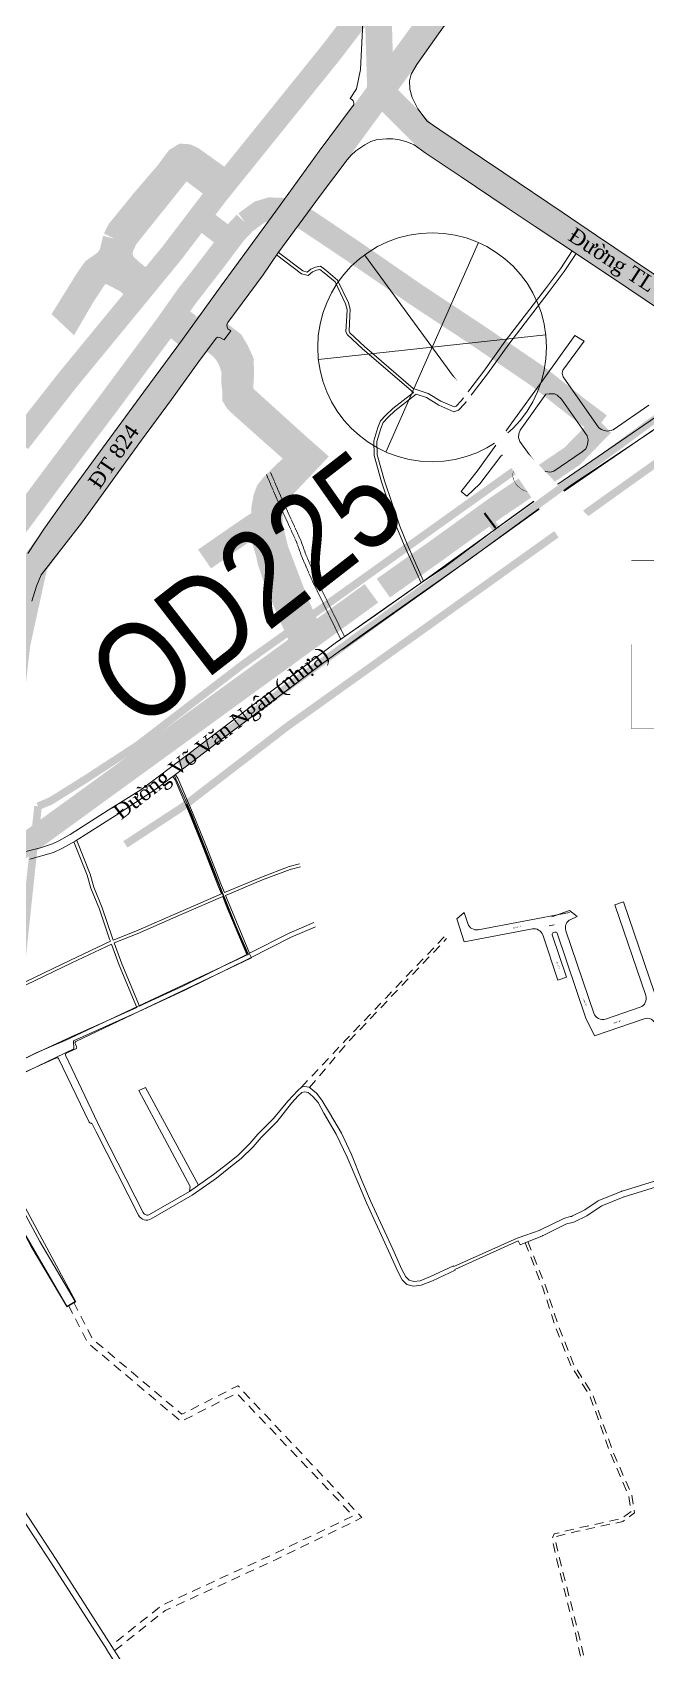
# Model space of a CAD drawing. Header units: metres. Extents: x 556238 to 587446, y 1177111 to 1219372.
# Drawn here: x 576922 to 577325, y 1196031 to 1197093 of the extents above; entities that cross this region are included whole.
import ezdxf
from ezdxf.enums import TextEntityAlignment as Align

# ---------------------------------------------------------------- set-up
doc = ezdxf.new("R2010")
doc.units = ezdxf.units.M
doc.header["$MEASUREMENT"] = 0
doc.set_wipeout_variables(frame=1)
for name, pattern in [('ACAD_ISO03W100', [30, 12, -18]), ('CONTINOUS', [0]), ('DASHED2', [0.375, 0.25, -0.125]), ('HIDDEN2', [4.7625, 3.175, -1.5875]), ('Xr_GT Ben Luc$0$ACAD_ISO05W100', [33, 24, -3, 0, -3, 0, -3]), ('Xr_Nen GT$0$DASHED', [0.75, 0.5, -0.25]), ('Xr_Nen GT$0$MON', [10, 6, -4])]:
    doc.linetypes.add(name, pattern=pattern)
for name, color, linetype, lineweight in [('CNTV- GHI CHU', 7, 'Continuous', 13), ('PHL_GHI CHU', 5, 'CONTINOUS', 40), ('PHL_VUNG CAP NUOC', 4, 'Xr_GT Ben Luc$0$ACAD_ISO05W100', 40), ('Pipe _Existing_PHL', 4, 'HIDDEN2', 30), ('Pipe Existing', 1, 'ACAD_ISO03W100', 60), ('Pipe Existing_DTDH', 4, 'ACAD_ISO03W100', 40), ('Pipe_Phase 1', 1, 'ACAD_ISO03W100', 60), ('PMV_TEXT', 3, 'CONTINOUS', 25), ('textsl', 250, 'Continuous', 20), ('Xr_Nen GT$0$DUONG BT-NEN BT', 38, 'Continuous', 0), ('Xr_Nen GT$0$DUONG NHUA', 38, 'Continuous', 0), ('Xr_Nen GT$0$DUONG_DA', 38, 'Xr_Nen GT$0$MON', 0), ('ống GĐ 1', 5, 'Continuous', 9)]:
    doc.layers.add(name, color=color, linetype=linetype, lineweight=lineweight)
for name, color, linetype in [('Diameter_Text', 2, 'Continuous'), ('DUONG GIAO THONG', 7, 'Continuous'), ('Unknown_Line_Type', 7, 'Continuous'), ('van nhua 63', 8, 'Continuous')]:
    doc.layers.add(name, color=color, linetype=linetype)
doc.styles.get("Standard").update_dxf_attribs({"font": 'arial.ttf'})
doc.styles.add('UTM', font='')
doc.styles.add('Xr_Nen GT$0$ROMANC', font='romanc.shx')
doc.styles.add('Xr_Nen GT$0$ROMANS', font='romans.shx')
doc.styles.get('UTM').set_extended_font_data('UTM Swiss Condensed')

# ---------------------------------------------------------------- blocks, each defined once
blk = doc.blocks.new('JUNTION BASE')
at = {"layer": 'ống GĐ 1'}
blk.add_ellipse((-4.34, -3.36), major_axis=(-3, 0), ratio=0.775222, dxfattribs=at)
at = {"layer": 'textsl'}
blk.add_attdef('JUNTION', text='', height=1.5, dxfattribs=at).set_placement((-4.08, -3.46), align=Align.MIDDLE)
blk.add_wipeout([(-3.64, -1.1), (-3.54, -1.12), (-3.45, -1.14), (-3.33, -1.18), (-3.22, -1.21), (-3.12, -1.24), (-3.02, -1.28), (-2.9, -1.32), (-2.8, -1.37), (-2.68, -1.43), (-2.56, -1.49), (-2.48, -1.54), (-2.35, -1.63), (-2.27, -1.68), (-2.2, -1.74), (-2.13, -1.8), (-2.05, -1.87), (-1.98, -1.93), (-1.91, -2.01), (-1.84, -2.08), (-1.79, -2.15), (-1.74, -2.21), (-1.71, -2.26), (-1.68, -2.3), (-1.65, -2.34), (-1.61, -2.41), (-1.57, -2.48), (-1.53, -2.55), (-1.49, -2.64), (-1.45, -2.75), (-1.43, -2.81), (-1.4, -2.93), (-1.37, -3.03), (-1.36, -3.13), (-1.35, -3.22), (-1.34, -3.31), (-1.34, -3.41), (-1.35, -3.53), (-1.37, -3.69), (-1.4, -3.82), (-1.43, -3.92), (-1.46, -3.99), (-1.5, -4.1), (-1.57, -4.25), (-1.6, -4.31), (-1.65, -4.38), (-1.68, -4.44), (-1.71, -4.47), (-1.74, -4.52), (-1.77, -4.56), (-1.8, -4.6), (-1.83, -4.63), (-1.85, -4.66), (-1.89, -4.7), (-1.93, -4.74), (-2, -4.81), (-2.08, -4.89), (-2.14, -4.94), (-2.19, -4.99), (-2.26, -5.04), (-2.31, -5.08), (-2.37, -5.11), (-2.42, -5.15), (-2.45, -5.17), (-2.49, -5.19), (-2.52, -5.21), (-2.6, -5.26), (-2.65, -5.28), (-2.7, -5.31), (-2.75, -5.34), (-2.83, -5.37), (-2.91, -5.41), (-3.02, -5.45), (-3.09, -5.48), (-3.17, -5.51), (-3.26, -5.53), (-3.32, -5.55), (-3.38, -5.57), (-3.47, -5.59), (-3.55, -5.61), (-3.61, -5.62), (-3.68, -5.63), (-3.73, -5.64), (-3.81, -5.65), (-3.86, -5.66), (-3.92, -5.67), (-3.99, -5.67), (-4.07, -5.68), (-4.19, -5.69), (-4.27, -5.69), (-4.38, -5.69), (-4.43, -5.69), (-4.48, -5.69), (-4.58, -5.68), (-4.7, -5.67), (-4.81, -5.66), (-4.94, -5.64), (-5, -5.63), (-5.12, -5.61), (-5.22, -5.59), (-5.33, -5.56), (-5.42, -5.53), (-5.61, -5.47), (-5.7, -5.44), (-5.79, -5.4), (-5.88, -5.36), (-5.94, -5.33), (-6.02, -5.29), (-6.12, -5.24), (-6.23, -5.17), (-6.3, -5.12), (-6.44, -5.03), (-6.5, -4.98), (-6.56, -4.93), (-6.63, -4.87), (-6.68, -4.82), (-6.73, -4.78), (-6.78, -4.73), (-6.82, -4.67), (-6.87, -4.62), (-6.92, -4.56), (-6.97, -4.49), (-7.02, -4.42), (-7.06, -4.36), (-7.14, -4.21), (-7.17, -4.15), (-7.21, -4.06), (-7.23, -3.99), (-7.26, -3.91), (-7.28, -3.83), (-7.31, -3.72), (-7.34, -3.52), (-7.34, -3.44), (-7.34, -3.36), (-7.34, -3.29), (-7.34, -3.21), (-7.32, -3.09), (-7.29, -2.93), (-7.26, -2.83), (-7.23, -2.73), (-7.19, -2.63), (-7.14, -2.53), (-7.08, -2.41), (-7.02, -2.32), (-6.92, -2.18), (-6.87, -2.11), (-6.8, -2.03), (-6.72, -1.94), (-6.64, -1.87), (-6.54, -1.78), (-6.45, -1.71), (-6.34, -1.63), (-6.24, -1.56), (-6.17, -1.52), (-5.99, -1.42), (-5.82, -1.34), (-5.69, -1.29), (-5.6, -1.25), (-5.48, -1.21), (-5.36, -1.17), (-5.27, -1.15), (-5.16, -1.13), (-4.99, -1.09), (-4.86, -1.07), (-4.75, -1.06), (-4.65, -1.05), (-4.55, -1.04), (-4.42, -1.04), (-4.34, -1.04), (-4.17, -1.04), (-4.04, -1.05), (-3.94, -1.06), (-3.84, -1.07), (-3.71, -1.09)])
blk = doc.blocks.new('GT CHINH')
at = {"layer": 'DUONG GIAO THONG', "color": 9, "ltscale": 5, "const_width": 17.5}
for points in [[(14272.4, -3845.1), (13773.4, -3509.4), (13587, -3383.3), (13238.4, -3149.8), (12809.5, -2861.5), (12472.4, -2635), (12056.7, -2354.7), (11788.5, -2174.3), (11758.5, -2144.4), (11756.8, -2087.5)], [(11993.3, -1823.8), (11785.2, -2107.9), (11612.3, -2343.9), (11553.4, -2424.6), (11531.6, -2454.2), (11520.1, -2506.7), (11503.7, -2653.6), (11491, -2759.3), (11483.7, -2793.5), (11467, -2828.6), (11428.4, -2870.9), (11374.5, -2922), (11244.1, -3043.7), (10967.6, -3310.5), (10842.8, -3429.2), (10746.8, -3520.8)]]:
    blk.add_lwpolyline(points, dxfattribs=at)
blk = doc.blocks.new('DTDH_EXISTING_PIPE')
at = {"layer": 'Pipe Existing_DTDH', "color": 3, "linetype": 'DASHED2', "ltscale": 200, "const_width": 15, "elevation": 0.8, "flags": 128}
for points in [[(-725.5, -3029.5), (-650.4, -2936.4), (-583, -2848.7), (-576.3, -2839), (-575.6, -2831.5), (-576.4, -2825.1), (-578.6, -2820.2), (-582.9, -2814.4), (-620.5, -2778), (-638.3, -2760.7), (-648.6, -2751.1), (-652.3, -2751.7), (-658.3, -2752.1), (-663.7, -2751.3), (-673.1, -2747.2), (-680.8, -2736.4), (-683.9, -2728.2), (-685.1, -2714.2), (-686.7, -2687), (-687.4, -2673.1)], [(-792.4, -3058.2), (-789.6, -3052.6), (-773.3, -3032.6), (-758.1, -3014.9), (-751.3, -3005.8), (-747.7, -3003.6), (-744.5, -3003.8), (-740.9, -3005.5), (-719.6, -3020.7)], [(-770.9, -3087.3), (-781.2, -3079), (-785.6, -3074.8), (-787.3, -3071.9), (-788, -3068.1), (-787.2, -3063.7), (-784.3, -3057.8), (-751.1, -3016.4), (-747.7, -3012.6), (-746.3, -3012.1), (-744.7, -3012.1), (-743, -3012.8), (-724.3, -3026.9)], [(-854.8, -3191.4), (-822.9, -3150.8), (-754.6, -3067.7), (-725.5, -3029.5)], [(-474, -3180), (-489.6, -3168.3), (-514.8, -3148.4), (-553.3, -3122.2), (-594.4, -3095), (-637.2, -3065.5), (-665.9, -3046.3), (-676.9, -3039.2), (-690.2, -3038.7), (-697.1, -3040.8), (-706.6, -3047.7)], [(-706.6, -3047.7), (-713.2, -3054.7), (-727.6, -3073.8), (-744.7, -3095.8), (-758.7, -3115.6), (-796, -3165.9), (-829.5, -3210.3), (-869.9, -3264.6), (-891, -3292.9), (-904.6, -3308.5), (-911.5, -3316.9), (-919.3, -3332.1)], [(-716.6, -3059.2), (-736.5, -3044)], [(-775.6, -3093.5), (-784.7, -3086.3), (-790.1, -3083.4), (-795.8, -3080.6), (-800.3, -3080.5), (-804.1, -3083.1), (-812.4, -3095.7), (-820.5, -3109.6), (-823.9, -3106.4), (-810.3, -3084.5), (-805.9, -3078.3), (-798.3, -3073), (-795, -3068.9), (-792.4, -3058.2)], [(-668.2, -3325.4), (-677.5, -3304.2), (-687.3, -3280.7), (-691, -3269.8), (-692.2, -3264.1), (-695.1, -3254.3), (-695.5, -3245.4), (-694.9, -3234), (-693.7, -3227.9), (-692.1, -3223.6), (-689, -3219.6), (-678, -3208.8), (-670.8, -3202.2), (-707.9, -3169.2), (-710.7, -3166.6), (-712.5, -3164.8), (-713.2, -3163.8), (-714, -3162.4), (-714.1, -3157.6), (-714.8, -3151.4), (-714.5, -3145), (-716.5, -3138.8), (-718.7, -3134.4), (-721.9, -3130.4), (-728.3, -3125.2), (-731, -3123.9), (-733.1, -3124), (-735.2, -3125.7), (-737.2, -3127.3), (-738.1, -3128), (-753, -3115.6)], [(-661.6, -3321), (-672.1, -3297.6), (-685.5, -3262.4), (-688.6, -3250.2), (-689.4, -3245.7), (-689.5, -3236.7), (-688.2, -3230.7), (-685.9, -3225.1), (-679.5, -3219.4), (-662.5, -3201.4), (-673.6, -3191.6), (-705.5, -3162.7), (-707.6, -3160.4), (-708.5, -3158.5), (-708.8, -3156), (-708.2, -3146.9), (-708.5, -3138.3), (-711.4, -3131.9), (-714.9, -3126), (-728.5, -3115.5), (-731.4, -3115.1), (-733.7, -3115.3), (-736.2, -3116.7), (-738.4, -3118.5), (-748.2, -3111.1)], [(-616, -3287.2), (-581.9, -3263.1), (-542.1, -3234.4), (-492.3, -3200.8), (-472, -3180)], [(-733.2, -3268.1), (-712.8, -3254), (-702.9, -3247.2), (-695.4, -3242.4)], [(-1024.5, -3710.2), (-979.5, -3658.2), (-969.1, -3619.9), (-956.9, -3497.3), (-939.5, -3496.6), (-908.8, -3490.7), (-853.8, -3457.6), (-623.8, -3290.6)]]:
    blk.add_lwpolyline(points, dxfattribs=at)
blk = doc.blocks.new('DONG HO')
at = {"lineweight": 0, "ltscale": 5}
for points in [[(-37.5, -65), (37.5, 65)], [(37.5, -65), (-37.5, 65)], [(-75, 0), (75, 0)]]:
    blk.add_lwpolyline(points, dxfattribs=at)
blk.add_circle((0, 0), 75, dxfattribs=at)

msp = doc.modelspace()

# ---------------------------------------------------------------- linework, layer by layer
at = {"layer": 'PHL_VUNG CAP NUOC', "color": 13, "ltscale": 5, "const_width": 10}
msp.add_lwpolyline([(577148.41046, 1197110.98471), (577150.04058, 1197054.11173), (577003.85625, 1196854.62176), (576944.98573, 1196773.87146), (576923.14249, 1196744.27959), (576911.6203, 1196691.73273), (576895.25333, 1196544.86878), (576882.55495, 1196439.20146), (576875.23479, 1196404.93768), (576858.51987, 1196369.85517), (576819.92291, 1196327.59862), (576766.08347, 1196276.52471), (576635.62702, 1196154.77168), (576359.19865, 1195887.95398), (576234.36192, 1195769.30146), (576138.39289, 1195677.66716)], dxfattribs=at)
at = {"layer": 'Pipe_Phase 1'}
msp.add_lwpolyline([(577218.20441, 1196777.59912), (577227.7328, 1196764.71446)], dxfattribs=at)
at = {"layer": 'Xr_Nen GT$0$DUONG BT-NEN BT', "flags": 128}
for points in [[(577081.93498, 1196946.89338), (577098.1211, 1196934.5266), (577102.54533, 1196933.41289), (577105.39538, 1196935.78615), (577108.06608, 1196936.96036), (577110.2073, 1196937.30144), (577113.03617, 1196935.19863), (577120.24581, 1196929.16364), (577127.15678, 1196914.73343), (577128.14126, 1196911.15608), (577127.91651, 1196906.96449), (577127.3601, 1196896.67103), (577128.14082, 1196894.62317), (577138.13406, 1196885.30529), (577171.58365, 1196856.62364), (577158.13442, 1196846.33589), (577153.54391, 1196841.9465), (577149.99595, 1196838.06371), (577148.35573, 1196833.80231), (577145.60281, 1196824.98428), (577145.84451, 1196815.48247), (577150.64776, 1196798.24207), (577160.77518, 1196768.35883), (577165.59693, 1196756.66775), (577176.56849, 1196732.01502)], [(577083.14921, 1196948.48261), (577099.00836, 1196936.36564), (577102.04717, 1196935.60069), (577104.33228, 1196937.50351), (577107.497, 1196938.89492), (577110.72447, 1196939.40903), (577114.27565, 1196936.76931), (577121.86222, 1196930.41879), (577129.03771, 1196915.43627), (577130.15579, 1196911.37347), (577129.91364, 1196906.8574), (577129.38009, 1196896.9869), (577129.84425, 1196895.76938), (577139.46753, 1196886.79646), (577171.51918, 1196859.31349), (577181.36289, 1196856.09739), (577189.53359, 1196851.11839), (577198.26214, 1196847.34912), (577199.57332, 1196847.74909), (577202.83612, 1196851.28647), (577217.68947, 1196870.81069), (577231.77697, 1196890.26141), (577258.20078, 1196924.73677), (577267.97298, 1196937.79219), (577275.67166, 1196949.46407)], [(577278.17596, 1196947.81226), (577270.42815, 1196936.0659), (577260.59224, 1196922.92536), (577234.18278, 1196888.46873), (577220.09844, 1196869.02237), (577205.13766, 1196849.35694), (577201.22685, 1196845.11702), (577198.08396, 1196844.1583), (577188.15164, 1196848.44739), (577180.09964, 1196853.35406), (577173.44392, 1196855.52859), (577159.43701, 1196844.81426), (577154.97485, 1196840.54759), (577151.72692, 1196836.99314), (577150.24553, 1196833.1444), (577147.61058, 1196824.70423), (577147.83757, 1196815.78078), (577152.55961, 1196798.83187), (577162.64868, 1196769.06181), (577167.43461, 1196757.45755), (577178.2852, 1196733.19948)], [(577013.92903, 1196605.14621), (577015.3027, 1196603.06362), (577024.86075, 1196580.82147), (577033.77547, 1196558.71077), (577043.90111, 1196532.91141), (577045.79246, 1196528.2915), (577018.60723, 1196516.4771), (576989.63398, 1196503.80597), (576974.79088, 1196497.93892), (576974.3041, 1196499.26079), (576967.65025, 1196519.00381), (576962.06446, 1196532.73471), (576959.60248, 1196541.09705), (576950.84758, 1196563.31291)], [(577096.95167, 1196547.90624), (577090.09723, 1196546.07978), (577071.91216, 1196539.21456), (577047.6446, 1196529.04622), (577045.75753, 1196533.65567), (577035.63384, 1196559.45006), (577026.7072, 1196581.59032), (577017.07007, 1196604.01651), (577015.59856, 1196606.24743)], [(576892.7807, 1196473.6542), (576914.00705, 1196470.67929), (576917.27126, 1196470.5607), (576946.72432, 1196484.8798), (576972.94797, 1196497.15578), (576972.41771, 1196498.59573), (576965.77457, 1196518.30697), (576960.17416, 1196532.07381), (576957.70909, 1196540.44663), (576949.08525, 1196562.26985)], [(577097.46663, 1196545.97367), (577090.70945, 1196544.17312), (577072.65204, 1196537.35611), (577048.40237, 1196527.19526), (577050.7434, 1196521.47693), (577064.15295, 1196489.47186), (577090.09745, 1196502.58167), (577106.2516, 1196509.42444)], [(576994.75335, 1196455.9141), (577020.41627, 1196467.77912), (577062.36126, 1196488.57263), (577048.89561, 1196520.71161), (577046.55038, 1196526.44017), (577019.4065, 1196514.64375), (576990.40252, 1196501.95918), (576975.4822, 1196496.06161), (576980.54535, 1196482.31239), (576992.0471, 1196454.66289), (576994.75335, 1196455.9141)], [(577107.42172, 1196506.66205), (577091.36043, 1196499.85861), (577064.34301, 1196486.20666), (577021.71222, 1196465.07317), (576991.06914, 1196450.90562), (576948.71048, 1196432.02279), (576949.06229, 1196426.72924), (576890.16936, 1196398.51219), (576888.46699, 1196375.57315), (576950.27192, 1196260.85882), (576944.60677, 1196257.58311), (576912.29642, 1196313.34868), (576882.17125, 1196373.70641), (576878.86089, 1196384.28096), (576877.01576, 1196386.61276), (576874.45334, 1196387.10079)], [(576882.47419, 1196408.61757), (576888.77362, 1196407.5423), (576947.26603, 1196434.66346), (576990.2327, 1196453.81733), (576978.68286, 1196481.58244), (576973.6416, 1196495.27219), (576947.58557, 1196483.07468), (576917.69713, 1196468.54391), (576913.83148, 1196468.68435), (576892.50311, 1196471.67356)], [(576889.78686, 1196398.15951), (576888.87267, 1196385.67949), (576888.62516, 1196374.54347), (576896.39479, 1196359.29998), (576904.92034, 1196342.95113), (576909.96284, 1196331.80899), (576926.69775, 1196300.44443), (576949.95958, 1196261.26487), (576944.37046, 1196257.94648), (576921.03287, 1196297.25365), (576904.12838, 1196328.93603), (576899.0732, 1196340.10619), (576890.61739, 1196356.32129), (576882.09038, 1196373.05072), (576877.91501, 1196387.29832), (576875.22262, 1196388.60294)], [(577030.79816, 1196337.44587), (576995.9481, 1196401.41064), (576991.50733, 1196399.42891), (577025.16833, 1196336.47718), (577024.91064, 1196333.33302)]]:
    msp.add_lwpolyline(points, dxfattribs=at)
for points in [[(576888.87508, 1196405.9229), (576924.27494, 1196424.05985), (576943.31021, 1196432.13236), (577064.21657, 1196489.06616), (577065.50497, 1196486.35691), (576950.27627, 1196431.55927, 0.4142135624), (576949.80265, 1196430.22672), (576950.79558, 1196428.13878, -0.4150445866), (576950.3194, 1196426.80501), (576943.99478, 1196423.81927, 0.4154132562), (576943.51914, 1196422.48437), (576966.74379, 1196373.80544), (576994.48475, 1196319.38772, 0.4297742207), (576998.65925, 1196318.15316), (577024.91064, 1196333.33302), (577040.60792, 1196344.29868), (577049.9211, 1196351.65804), (577056.65122, 1196357.04445), (577064.39325, 1196364.6631), (577069.54883, 1196370.73148), (577079.95717, 1196381.14567), (577089.30697, 1196392.38884), (577095.90543, 1196399.47848), (577098.12889, 1196401.51598), (577100.24953, 1196401.94578), (577103.35378, 1196401.66947), (577108.01309, 1196397.68304), (577111.57796, 1196393.16587), (577116.65262, 1196384.85457), (577124.37866, 1196371.55837), (577131.07252, 1196357.45115), (577137.88473, 1196340.46359), (577143.51808, 1196327.12357), (577158.03579, 1196295.56189), (577164.02553, 1196282.12692), (577166.72238, 1196277.24761), (577168.80864, 1196275.11287), (577171.91253, 1196274.35049), (577175.9324, 1196274.80794), (577182.80731, 1196277.57742), (577197.76688, 1196284.52493), (577198.00252, 1196284.01755), (577239.71085, 1196302.75873), (577254.59053, 1196307.94822, 0.0178484074), (577254.98185, 1196308.12214), (577270.24233, 1196315.56755, -0.0546972841), (577271.47419, 1196316.00973), (577274.65281, 1196316.77191, 0.0536048512), (577275.86115, 1196317.20268), (577283.18981, 1196320.7388, 0.0372964161), (577283.96369, 1196321.18613), (577292.06399, 1196326.71206, -0.0520663207), (577293.16084, 1196327.30365), (577307.81334, 1196333.3368, -0.0233556608), (577308.34077, 1196333.52569), (577332.5622, 1196340.9437, 0.0141824198)], [(576917.37591, 1196411.63982), (576937.69107, 1196420.8434, -0.4076025287), (576939.00505, 1196420.36569), (576959.09329, 1196378.56699, 0.209045285), (576959.9298, 1196377.96467), (576960.24778, 1196377.9273, -0.1826540829), (576961.00531, 1196377.66575), (576963.6047, 1196372.25683), (576991.37855, 1196317.77457, 0.4297742207), (576999.72755, 1196315.30545), (577026.52348, 1196330.80019), (577042.39849, 1196341.89001), (577051.7884, 1196349.31001), (577058.64584, 1196354.79831), (577066.59287, 1196362.6187), (577071.75654, 1196368.69659), (577082.17607, 1196379.12199), (577091.6184, 1196391.16244), (577096.03164, 1196395.99841), (577098.55209, 1196398.01467), (577100.46614, 1196398.50374), (577102.58053, 1196398.01467), (577105.69639, 1196395.39137), (577109.11138, 1196391.44877), (577112.93385, 1196384.63809), (577121.0186, 1196370.72091), (577128.18523, 1196355.69997), (577135.1013, 1196339.34326), (577140.77281, 1196325.9129), (577155.30294, 1196294.32422), (577161.33779, 1196280.78807), (577164.29312, 1196275.44112), (577167.26154, 1196272.4037), (577171.71831, 1196271.30902), (577176.67592, 1196271.87319), (577184.00041, 1196274.82378), (577199.03052, 1196281.80404), (577198.84499, 1196282.20352), (577240.35072, 1196300.94626), (577241.49499, 1196298.30995), (577256.2161, 1196304.29064, 0.0178484073), (577256.60742, 1196304.46455), (577271.60182, 1196311.78015, -0.0546972841), (577272.83368, 1196312.22233), (577276.00372, 1196312.98245, 0.0536048512), (577277.21206, 1196313.41322), (577285.19717, 1196317.26608, 0.0372964161), (577285.97105, 1196317.71341), (577293.97315, 1196323.17235, -0.0520663207), (577295.06999, 1196323.76393), (577309.16342, 1196329.56689, -0.0233556607), (577309.69085, 1196329.75578), (577333.84204, 1196337.15228, 0.0141824198)]]:
    msp.add_lwpolyline(points, format="xyb", dxfattribs=at)
at = {"layer": 'Xr_Nen GT$0$DUONG NHUA', "flags": 128}
for points in [[(576918.72106, 1196751.33002), (576929.33668, 1196767.18884), (576942.70927, 1196786.00322), (576965.37209, 1196816.98025), (576994.80296, 1196857.06326), (577020.20368, 1196891.52899), (577045.6113, 1196926.56423), (577081.32416, 1196975.42304), (577109.82079, 1197014.93152), (577130.87239, 1197043.05408), (577132.60397, 1197045.28625), (577132.57128, 1197046.6129), (577132.20047, 1197047.71062), (577131.23927, 1197048.73973), (577130.1682, 1197049.38462), (577134.27509, 1197055.77638), (577136.83524, 1197068.26319), (577139.28363, 1197116.88181)], [(577342.4047, 1196925.44503), (577315.71512, 1196943.38972), (577291.55241, 1196959.63092), (577269.17109, 1196974.83497), (577230.81219, 1197000.71628), (577188.87894, 1197028.90244), (577180.7145, 1197034.44483), (577174.38729, 1197042.53283), (577170.81242, 1197049.91002), (577169.26972, 1197055.40706), (577168.94874, 1197060.81354), (577170.09503, 1197065.30362), (577173.90346, 1197071.55866), (577188.02955, 1197091.69095), (577211.23772, 1197124.06745)], [(576921.34873, 1196719.91678), (576924.43505, 1196729.89206), (576927.56391, 1196737.22916), (576930.94995, 1196741.42607), (576953.94849, 1196771.1469), (576969.9397, 1196793.19009), (576993.42671, 1196825.56679), (577012.90954, 1196852.18027), (577030.9238, 1196876.97002), (577042.27003, 1196892.40691), (577043.25272, 1196892.90747), (577044.73634, 1196892.67643), (577047.51095, 1196891.27095), (577051.82702, 1196897.06625), (577049.84454, 1196898.48333), (577049.43988, 1196899.61929), (577049.36278, 1196901.15956), (577049.96015, 1196902.56507), (577073.01877, 1196933.88766), (577082.6911, 1196947.95801), (577110.7331, 1196986.01324), (577128.08605, 1197009.13914), (577130.78822, 1197012.13565), (577133.82001, 1197015.13221), (577139.66027, 1197019.02996), (577143.64762, 1197021.17033), (577147.20666, 1197022.15821), (577151.26001, 1197022.68507), (577153.86332, 1197023.01439), (577158.18897, 1197022.91585), (577162.37413, 1197022.32314), (577167.28426, 1197020.90717), (577172.07297, 1197018.95944), (577179.32278, 1197013.82251), (577202.79717, 1196998.00768), (577231.81747, 1196978.67797), (577251.29752, 1196965.55993), (577281.21687, 1196945.80623), (577312.73437, 1196924.6451), (577365.08874, 1196889.42525)], [(577325.85766, 1196848.35299), (577302.48948, 1196832.27565), (577298.92264, 1196831.45201), (577296.67922, 1196831.88462), (577294.78996, 1196832.55321), (577293.13692, 1196833.57573), (577269.74537, 1196866.98609), (577269.13886, 1196869.22768), (577269.24399, 1196870.42995), (577269.48308, 1196871.41982), (577283.4354, 1196890.35402), (577277.41999, 1196894.12291), (577256.33812, 1196864.84901), (577236.0937, 1196836.96037), (577214.09361, 1196806.13379), (577202.96453, 1196791.86972), (577206.51274, 1196788.7634), (577215.08508, 1196796.79589), (577228.81415, 1196815.01254), (577231.27078, 1196816.84852), (577233.32723, 1196817.16321), (577235.58749, 1196816.92256), (577237.60695, 1196816.25607), (577239.07051, 1196815.23788), (577247.96843, 1196803.02142), (577248.85029, 1196800.06311), (577248.81886, 1196796.91591), (577248.15747, 1196794.64997), (577246.58269, 1196793.13933), (577248.74158, 1196790.1657), (577251.33979, 1196791.78048), (577252.64771, 1196791.71027), (577253.3768, 1196790.963), (577253.88158, 1196789.54325), (577253.78809, 1196788.55311), (577253.24597, 1196787.65643), (577252.06816, 1196786.55423), (577227.47605, 1196768.63379), (577192.60314, 1196742.72466), (577175.95008, 1196731.60764), (577146.73788, 1196710.81947), (577121.25478, 1196693.14741), (577068.95719, 1196653.76948), (577023.79317, 1196619.61882), (576992.88889, 1196596.3298), (576971.58459, 1196583.043), (576946.5083, 1196567.14498), (576939.13294, 1196562.95696), (576934.8868, 1196560.99617), (576927.1665, 1196558.45684), (576913.09607, 1196554.8193)], [(577121.545, 1196693.295), (577177.456, 1196732.676), (577266.24715, 1196796.64036), (577307.44714, 1196824.78213), (577342.12019, 1196848.72578), (577351.133, 1196855.11231), (577359.55829, 1196861.80741), (577365.74285, 1196867.7775), (577369.48616, 1196872.27068), (577371.13606, 1196875.51119)], [(577125.00009, 1196688.38966), (577180.93718, 1196727.78904), (577269.69333, 1196791.72818), (577310.84396, 1196819.83624), (577345.61074, 1196843.62419)], [(576920.20506, 1196550.96783), (576935.60287, 1196555.42882), (576941.01612, 1196557.96777), (576949.85399, 1196562.68697), (576976.63313, 1196579.70965), (577002.00394, 1196596.48662), (577017.42348, 1196607.67551), (577046.90751, 1196630.1955), (577079.45982, 1196654.75876), (577112.88438, 1196679.76368), (577138.02419, 1196697.99663), (577208.02339, 1196747.01208), (577274.3564, 1196795.49439), (577304.00553, 1196815.45409), (577328.21908, 1196831.67672)], [(577063.222, 1196488.959), (577055.19725, 1196507.26372), (577046.90954, 1196527.86184), (577039.53409, 1196547.1895), (577031.25203, 1196567.56035), (577025.64439, 1196581.93794), (577014.70007, 1196606.01995)], [(577260.62138, 1196507.35291), (577263.8674, 1196507.96083)]]:
    msp.add_lwpolyline(points, dxfattribs=at)
msp.add_lwpolyline([(577241.3793, 1196824.59311), (577240.52511, 1196827.25625), (577240.66176, 1196829.61213), (577241.65268, 1196831.968), (577243.70277, 1196835.04089), (577258.42537, 1196855.64614), (577260.58453, 1196855.95433), (577263.97747, 1196855.95433), (577265.72533, 1196854.99543), (577268.60418, 1196852.46123), (577285.47788, 1196828.36583), (577286.16336, 1196825.66035), (577285.82004, 1196822.67325), (577284.51775, 1196819.89928), (577282.28875, 1196817.9398), (577263.7073, 1196805.22251), (577261.17115, 1196804.53758), (577258.08671, 1196804.98278), (577255.10506, 1196806.11292), (577252.50032, 1196809.16085)], close=True, dxfattribs=at)
for points in [[(577262.25508, 1196513.28097), (577273.8361, 1196517.29789), (577279.00119, 1196513.36743), (577274.80686, 1196511.54988, 0.3905873512), (577271.51156, 1196504.11406), (577289.90136, 1196449.99744, 0.414470208), (577297.51777, 1196446.24867), (577320.16925, 1196453.9682, 0.4147404877), (577323.90955, 1196461.59313), (577303.53667, 1196521.02318), (577309.21244, 1196522.96886), (577329.59582, 1196463.50818, 0.4136868332)], [(577330.39515, 1196442.67388, 0.4136868333), (577322.78392, 1196446.40746), (577290.20917, 1196435.30613), (577284.67769, 1196446.74931, -0.0306828892), (577284.6219, 1196446.88546), (577265.74395, 1196502.43858, 0.4142135624), (577264.22166, 1196503.18868), (577263.39887, 1196502.90908, 0.4142135624), (577262.64878, 1196501.38679), (577272.05181, 1196473.716), (577266.37086, 1196471.78551), (577256.33697, 1196501.31277, 0.3730831946), (577249.55154, 1196505.27975), (577204.91762, 1196496.92071), (577199.97943, 1196511.89974), (577204.92632, 1196516.05765), (577207.32901, 1196508.76954, 0.375683357), (577214.13182, 1196504.75066), (577273.99066, 1196515.96103)], [(576801.60163, 1196303.49526), (576816.09272, 1196282.65233), (576826.08894, 1196267.2791), (576833.84148, 1196254.38333), (576848.60117, 1196227.4392), (576937.38371, 1196092.13105, -0.0023868696), (576937.42531, 1196092.06699), (576973.94517, 1196035.23358, -0.0008319077), (576973.95953, 1196035.21116), (577087.20018, 1195857.6862, -0.0026317228)], [(576776.38038, 1196242.57581), (576795.1344, 1196208.19718, 0.3928348849), (576802.88023, 1196205.60641), (576820.02818, 1196213.38492), (576840.95142, 1196222.65224, -0.3670299579), (576848.39778, 1196220.45787), (576934.02889, 1196089.95262, -0.0023868696), (576934.07049, 1196089.88857), (576970.57643, 1196033.07682, -0.0008319077), (576970.59079, 1196033.0544), (577083.81653, 1195855.5528, -0.0026317228)]]:
    msp.add_lwpolyline(points, format="xyb", dxfattribs=at)
at = {"layer": 'Xr_Nen GT$0$DUONG_DA', "linetype": 'Xr_Nen GT$0$DASHED', "flags": 128}
for points in [[(577123.8507, 1196695.22893), (577105.42819, 1196732.98563), (577098.43945, 1196749.03708), (577094.94032, 1196758.80328), (577082.87541, 1196785.17473), (577075.13759, 1196803.24358)], [(577126.54687, 1196696.54446), (577108.15285, 1196734.24279), (577101.22993, 1196750.14304), (577097.72147, 1196759.9353), (577085.61873, 1196786.38945), (577077.89536, 1196804.42457)]]:
    msp.add_lwpolyline(points, dxfattribs=at)
at = {"layer": 'Xr_Nen GT$0$DUONG_DA', "flags": 128}
for points in [[(577098.12889, 1196401.51598), (577127.33287, 1196432.60783), (577153.65929, 1196460.2212), (577191.92623, 1196500.28767)], [(577103.57732, 1196401.47821), (577128.81106, 1196431.2599), (577155.10683, 1196458.84112), (577193.37255, 1196498.90631)], [(577244.78747, 1196299.65851), (577256.41583, 1196270.183), (577264.85283, 1196244.15281), (577274.83558, 1196219.28987), (577287.40067, 1196199.08642), (577300.60213, 1196161.94763), (577312.7189, 1196133.98562), (577314.4396, 1196123.63804), (577307.93339, 1196118.87203), (577278.62355, 1196112.5727), (577263.93448, 1196108.92196), (577262.3887, 1196105.64122), (577266.65323, 1196087.36821), (577277.75088, 1196043.80956), (577284.31611, 1196015.23728), (577297.09115, 1195975.02891), (577311.31542, 1195906.06304), (577318.93409, 1195862.0553), (577316.25067, 1195847.97217)], [(577246.64793, 1196300.39248), (577258.29916, 1196270.85897), (577266.7343, 1196244.83454), (577276.62635, 1196220.19749), (577289.21292, 1196199.95951), (577302.46404, 1196162.681), (577314.65156, 1196134.55571), (577316.6144, 1196122.75196), (577308.77095, 1196117.00637), (577279.07499, 1196110.62405), (577265.33881, 1196107.21014), (577264.4945, 1196105.41819), (577268.5963, 1196087.84242), (577279.6948, 1196044.28045), (577286.24699, 1196015.7649), (577299.02885, 1195975.53509), (577313.28065, 1195906.43572), (577320.9668, 1195862.03816), (577318.21533, 1195847.59783)], [(576945.38811, 1196258.68773), (576958.12717, 1196234.02801), (577019.23009, 1196182.55622), (577055.71184, 1196201.08071), (577132.13191, 1196120.74455), (577079.89395, 1196095.7016), (577006.75641, 1196062.16313), (576973.41766, 1196035.67622)], [(576948.94192, 1196260.52361), (576961.31465, 1196236.57301), (577019.7811, 1196187.32214), (577056.55691, 1196205.99594), (577137.86708, 1196119.55523)], [(576975.90588, 1196032.54433), (577008.86475, 1196058.72943), (577081.59232, 1196092.0799), (577137.86708, 1196119.55523)]]:
    msp.add_lwpolyline(points, dxfattribs=at)

# ---------------------------------------------------------------- texts
at = {"layer": 'Xr_Nen GT$0$DUONG NHUA', "char_height": 10, "attachment_point": 1, "style": 'Xr_Nen GT$0$ROMANS'}
for s, width, insert, rotation in [('\\pi58.86878;{\\fTimes New Roman|b0|i0|c0|p18;Đường TL 10 (nhựa)}', 241.1550017, (577228.3611, 1196997.52214), 326.94763615), ('\\pi71.89068;{\\fTimes New Roman|b0|i0|c0|p18;ĐT 824}', 188.5398357, (576916.89984, 1196739.28965), 55.46471353), ('\\pi36.11103;{\\fTimes New Roman|b0|i0|c0|p18;Đường Võ Văn Ngân (nhựa)}', 241.1550017, (576945.2794, 1196562.0806), 37.87834268)]:
    msp.add_mtext_dynamic_manual_height_columns(s, width=width, gutter_width=5, heights=[0], dxfattribs=dict(at, insert=insert, rotation=rotation))
at = {"layer": 'Xr_Nen GT$0$DUONG NHUA', "char_height": 0.8, "width": 11.4575105, "attachment_point": 1, "style": 'Xr_Nen GT$0$ROMANC'}
for s, insert, rotation in [('{\\fTimes New Roman|b0|i1|c0|p18;Đường N1}', (577236.72717, 1196506.17863), 13.53706363), ('{\\fTimes New Roman|b0|i1|c0|p18;Đường D3}', (577265.93884, 1196484.18271), 291.38225736), ('{\\fTimes New Roman|b0|i1|c0|p18;Đường D3}', (577283.31535, 1196460.10204), 291.38225736), ('{\\fTimes New Roman|b0|i1|c0|p18;Đường N1}', (577302.57813, 1196443.94679), 16.22845366)]:
    msp.add_mtext(s, dxfattribs=dict(at, insert=insert, rotation=rotation))

# ---------------------------------------------------------------- next in the draw order: block references
at = {"layer": 'DUONG GIAO THONG'}
msp.add_blockref('GT CHINH', (565391.56753, 1199198.47471), dxfattribs=at)

# ---------------------------------------------------------------- next in the draw order: linework, layer by layer
at = {"layer": 'CNTV- GHI CHU', "color": 5, "ltscale": 5}
msp.add_lwpolyline([(577543.57291, 1196636.58094), (577314.5011, 1196636.58094), (577314.5011, 1196746.58094), (577543.57291, 1196746.58094)], close=True, dxfattribs=at)
at = {"layer": 'Pipe _Existing_PHL', "color": 5, "linetype": 'DASHED2', "ltscale": 500, "const_width": 5, "flags": 128}
msp.add_lwpolyline([(576925.52478, 1196585.64219), (576910.0364, 1196439.32605), (576901.69631, 1196400.13313), (576893.30939, 1196379.13521), (576885.5583, 1196363.42212), (576867.63485, 1196338.23756), (576809.33268, 1196278.75312), (576783.83674, 1196256.81389), (576463.87421, 1195951.0032)], dxfattribs=at)
at = {"layer": 'Unknown_Line_Type'}
msp.add_lwpolyline([(577022.89623, 1196587.21786), (577062.54074, 1196488.2231)], dxfattribs=at)

# ---------------------------------------------------------------- next in the draw order: block references
at = {"layer": 'van nhua 63', "ltscale": 50, "xscale": 3.495496964329035, "yscale": 3.495496964329035, "zscale": 3.495496964329035, "rotation": 324.3800234422953}
msp.add_blockref('JUNTION BASE', (577265.83291, 1196801.26026), dxfattribs=at).add_auto_attribs({'JUNTION': 'DMA'})

# ---------------------------------------------------------------- next in the draw order: texts
at = {"layer": 'Diameter_Text', "color": 1, "style": 'UTM'}
msp.add_text('OD225', height=62.5, rotation=37.81867642, dxfattribs=at).set_placement((577002.58047, 1196618.92316, -1.937), align=Align.BOTTOM_LEFT)

# ---------------------------------------------------------------- next in the draw order: linework, layer by layer
at = {"layer": 'Pipe _Existing_PHL', "color": 5, "linetype": 'DASHED2', "ltscale": 500, "const_width": 5, "flags": 128}
for points in [[(577353.30257, 1196826.61505), (577088.71404, 1196637.76958), (577019.99468, 1196584.99384), (576982.75511, 1196560.68422)], [(577228.12936, 1196825.81245), (577258.66706, 1196784.03108)], [(577241.15025, 1196807.9974), (577058.95411, 1196677.95806), (576991.05923, 1196625.81551), (576955.88346, 1196602.85312), (576933.6332, 1196589.01562), (576925.52478, 1196585.64219)]]:
    msp.add_lwpolyline(points, dxfattribs=at)

# ---------------------------------------------------------------- next in the draw order: block references
at = {"layer": 'PHL_GHI CHU', "color": 5, "linetype": 'DASHED2', "rotation": 6.162795085675115}
msp.add_blockref('DONG HO', (577183.87324, 1196886.36323), dxfattribs=at)
at = {"layer": 'Pipe Existing_DTDH', "linetype": 'ByBlock'}
msp.add_blockref('DTDH_EXISTING_PIPE', (577767.86613, 1200015.74782, -0.796), dxfattribs=at)

# ---------------------------------------------------------------- next in the draw order: wipeouts: each hides what was drawn before it
at = {"color": 7}
msp.add_wipeout([(577543.57291, 1196746.58094), (577543.57291, 1196636.58094), (577314.5011, 1196636.58094), (577314.5011, 1196746.58094)], dxfattribs=at).dxf.layer = 'PMV_TEXT'

# ---------------------------------------------------------------- next in the draw order: wipeouts: each hides what was drawn before it
msp.add_wipeout([(577314.5011, 1196746.58094), (577189.31152, 1196875.7352), (577314.5011, 1196691.58094)], dxfattribs=at).dxf.layer = 'PMV_TEXT'

# ---------------------------------------------------------------- next in the draw order: linework, layer by layer
at = {"layer": 'Pipe Existing', "color": 1, "linetype": 'DASHED2', "ltscale": 500, "const_width": 5, "flags": 128}
for points in [[(577376.21858, 1196873.34461), (577303.85327, 1196820.1798)], [(577303.85327, 1196820.1798), (577018.36198, 1196612.15599)], [(577218.20441, 1196777.59912), (577226.6284, 1196766.20788)]]:
    msp.add_lwpolyline(points, dxfattribs=at)

doc.saveas('drawing.dxf')
